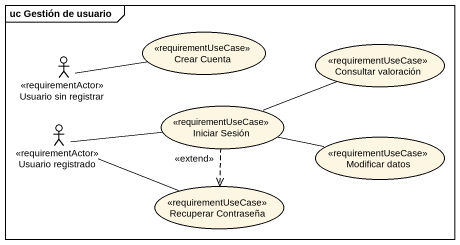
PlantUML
@startuml
mainframe uc Gestión de usuario
usecase "Crear Cuenta" as Crear_Cuenta <<requirementUseCase>>
usecase "Consultar valoración" as Consultar_valoración <<requirementUseCase>>
actor "Usuario sin registrar" as Usuario_sin_registrar <<requirementActor>>
actor "Usuario registrado" as Usuario_registrado <<requirementActor>>
usecase "Iniciar Sesión" as Iniciar_Sesión <<requirementUseCase>>
usecase "Modificar datos" as Modificar_datos <<requirementUseCase>>
usecase "Recuperar Contraseña" as Recuperar_Contraseña <<requirementUseCase>>
Usuario_sin_registrar -right- Crear_Cuenta
Usuario_registrado -right- Iniciar_Sesión
Usuario_registrado -right- Recuperar_Contraseña
Iniciar_Sesión -right- Consultar_valoración
Iniciar_Sesión -right- Modificar_datos
Iniciar_Sesión ..> Recuperar_Contraseña : <<extend>>
@enduml
